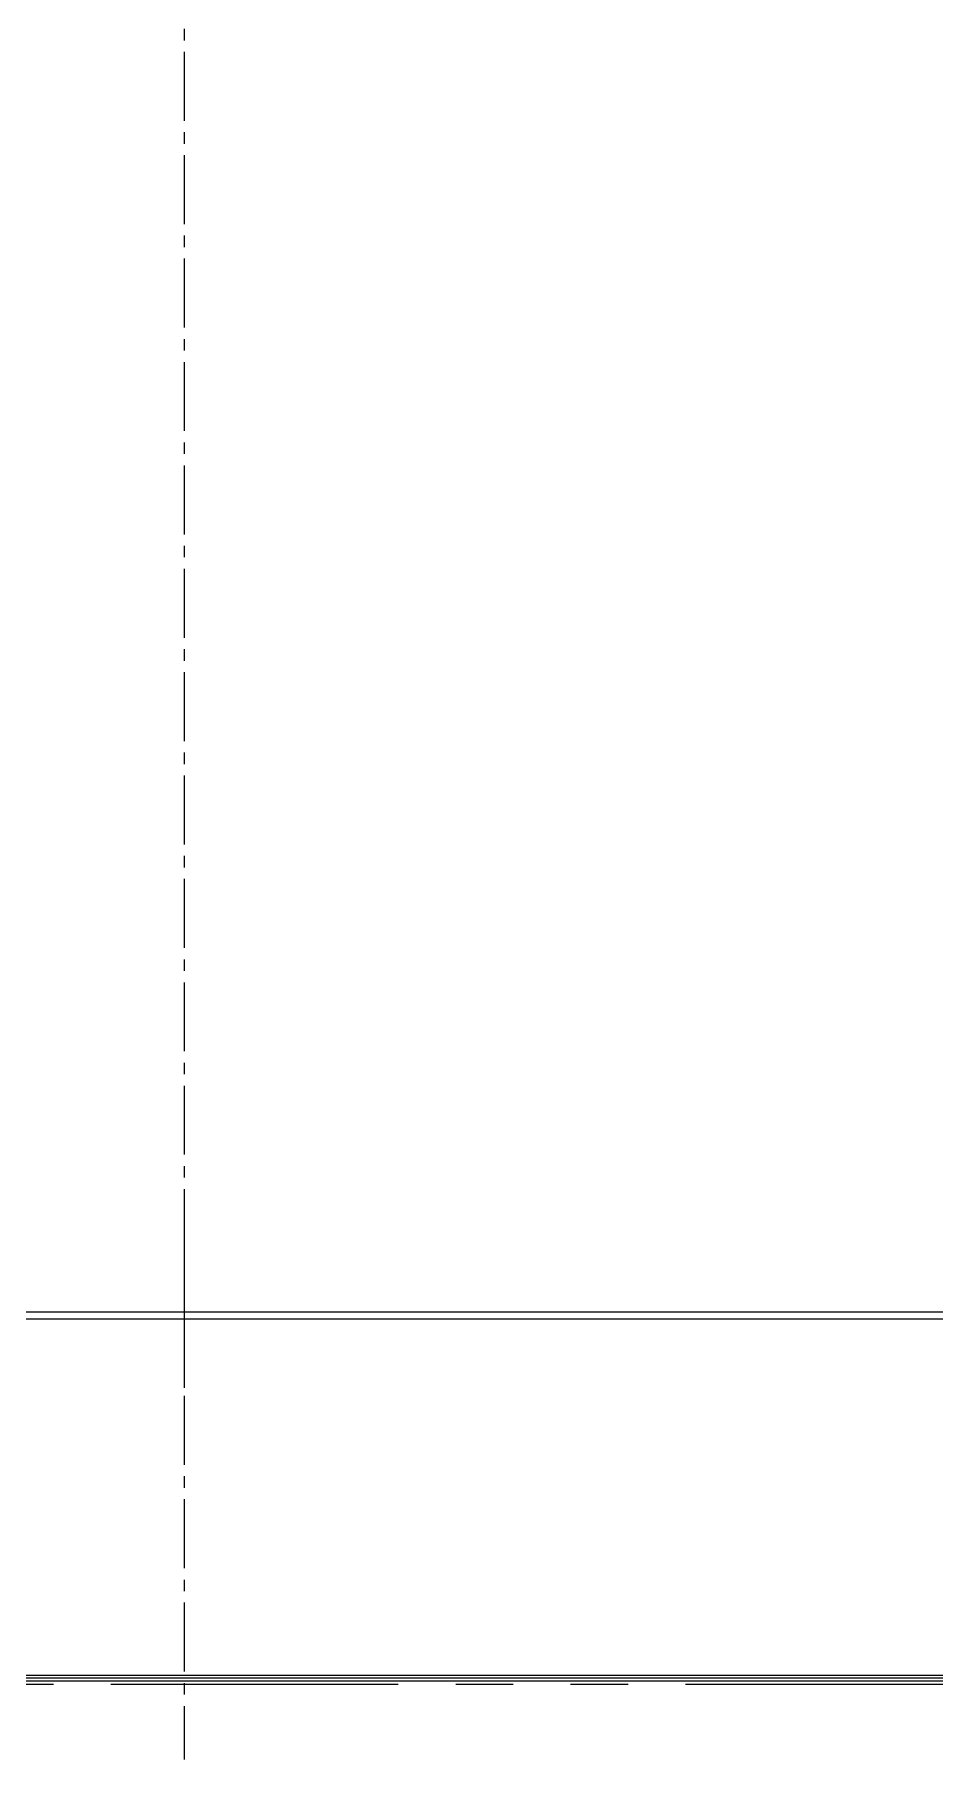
# Model space of a CAD drawing. Header units: millimetres. Extents: x 0 to 51411, y 0 to 16902.
# Drawn here: x 2382.9 to 2631.6, y 6035 to 6511.8 of the extents above; entities that cross this region are included whole.
import ezdxf

# ---------------------------------------------------------------- set-up
doc = ezdxf.new("R2010")
doc.units = ezdxf.units.MM
doc.linetypes.add('CENTER2', pattern=[28.575, 19.05, -3.175, 3.175, -3.175])
doc.linetypes.add('PHANTOM2', pattern=[31.75, 15.875, -3.175, 3.175, -3.175, 3.175, -3.175])
for name, color, linetype, lineweight in [('01_外形線', 7, 'Continuous', 25), ('04_中心線', 1, 'CENTER2', 9), ('05_仮想線', 2, 'PHANTOM2', 13)]:
    doc.layers.add(name, color=color, linetype=linetype, lineweight=lineweight)
doc.layers.add('10_補助線', color=8, linetype='Continuous', lineweight=13, plot=False)

msp = doc.modelspace()

# ---------------------------------------------------------------- linework, layer by layer
at = {"layer": '01_外形線'}
for points in [[(2874.911, 6156.762), (1973.668, 6156.762), (1973.668, 6158.762), (2874.911, 6158.762)], [(2874.847, 6058.262), (1973.731, 6058.262), (1973.731, 6056.762), (2874.847, 6056.762)]]:
    msp.add_lwpolyline(points, close=True, dxfattribs=at)
at = {"layer": '04_中心線'}
for p, q in [((2424.289, 7278.512), (2424.289, 6035.012)), ((2424.289, 6177.762), (2424.289, 6137.762))]:
    msp.add_line(p, q, dxfattribs=at)
at = {"layer": '05_仮想線', "ltscale": 5}
msp.add_line((7087.165, 6055.762), (1762.192, 6055.762), dxfattribs=at)
at = {"layer": '10_補助線'}
msp.add_line((2874.847, 6057.512), (1973.731, 6057.512), dxfattribs=at)

doc.saveas('drawing.dxf')
